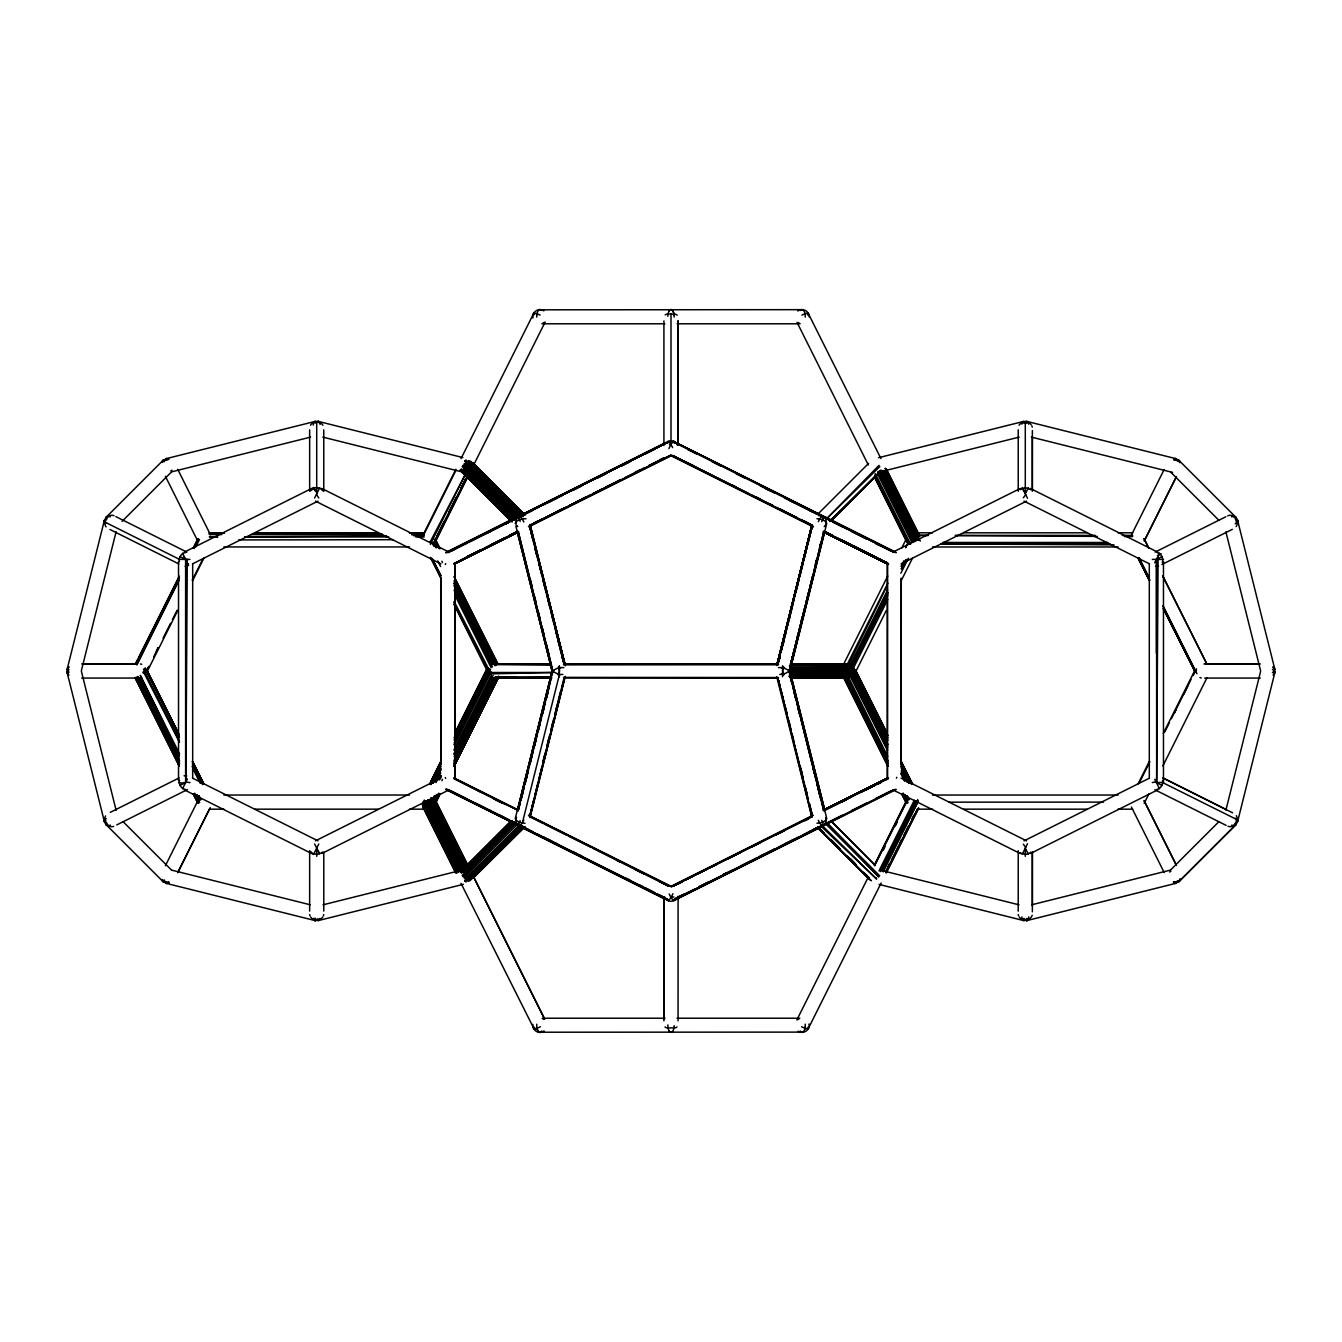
<?xml version="1.0" encoding="UTF-8"?>
<svg xmlns="http://www.w3.org/2000/svg" width="1342" height="1342" viewBox="0 0 1342 1342"><rect width="100%" height="100%" fill="white"/><g stroke="black" fill="none" stroke-linecap="round" stroke-linejoin="round"><path stroke-width="1.5" d="M323.774 911.101L323.791 852.103M663.921 1018.947L663.921 897.983L663.938 1020.859M678.029 444.789L678.062 320.587M678.062 1020.876L678.079 896.255M1032.35 491.256L1032.367 430.564M1032.35 905.917L1032.367 852.103M1158.079 782.587L1156.653 783.091L1158.079 559.396M189.977 782.587L185.867 782.084L187.293 559.396M179.375 561.577A7.079 6.19 -63.5 0 1 179.241 560.134L179.56 557.937A7.079 6.19 -63.5 0 1 181.958 554.196L184.441 552.787A7.079 6.19 -63.1 0 1 185.783 552.501M1236.385 823.854L1236.485 821.807A7.079 4.093 45.1 0 0 1236.15 820.616M1236.838 821.254L1237.123 818.318A7.079 6.19 -63.7 0 0 1236.284 815.668M67.821 669.49L67.821 672.493M1274.179 672.493L1274.33 671L1274.783 671.772M105.062 820.885L104.844 818.687A7.079 6.19 63.6 0 1 105.565 815.936M164.714 460.541L165.401 459.132A7.079 3.087 75.9 0 1 167.918 459.165A7.079 3.087 76 0 1 168.421 459.635M533.898 312.938L461.027 458.612M145.674 672.862L145.188 668.182L179.157 735.483M1196.427 668.769L1196.242 672.493M674.321 443.363L674.456 442.508L828.937 519.991M823.116 517.76L823.25 516.905M1162.625 780.423L1162.44 784.047A7.079 6.173 -63.4 0 1 1160.042 787.788L1158.213 788.962A7.079 6.173 -63.4 0 1 1156.871 789.381M104.357 821.572L67.1 672.459L67.385 670.581L67.956 671.319M536.834 314.833L536.246 313.575A7.079 1.543 26.6 0 0 533.848 313.307M805.166 1027.15L804.915 1028.559L806.022 1028.492M105.833 820.599A7.079 4.093 -45 0 0 105.498 821.79L105.498 823.401A7.079 4.093 -45 0 0 107.125 825.38L108.434 825.649A7.079 6.19 63.2 0 0 113.701 826.404M559.413 669.49L559.413 665.666M791.226 661.74L794.212 649.545M796.695 639.362L798.171 633.273M800.654 623.091L802.147 617.001M517.995 809.041L550.673 677.022M520.981 799.765L522.474 793.726M524.974 783.644L527.96 771.549M528.949 767.523L531.952 755.429M532.942 751.403L535.944 739.308M536.934 735.265L539.937 723.17M540.927 719.144L551.898 674.808M529.553 816.624L534.032 798.54M535.022 794.531L538.008 782.487M538.998 778.461L541.983 766.416M542.973 762.39L545.959 750.346M548.442 740.314L549.935 734.275M552.418 724.244L553.91 718.222M556.393 708.173L557.886 702.151M550.136 734.191L529.755 816.506L564.613 677.66M551.143 730.165L554.129 718.121M555.118 714.112L558.104 702.051M559.094 698.041L562.08 685.997M778.645 661.925L780.138 655.903M784.114 639.832L785.607 633.81M788.09 623.778L789.582 617.739M792.065 607.708L793.558 601.686M796.041 591.637L799.027 579.593M800.017 575.584L803.002 563.523M803.992 559.513L806.978 547.469M807.968 543.443L812.447 525.376M825.733 524.017L826.152 521.099A7.079 6.19 -63.4 0 0 822.596 515.697L673.801 441.468A7.096 1.56 -63.4 0 0 672.04 443.112L670.497 443.85A7.079 1.543 63.5 0 0 667.679 443.38M552.35 672.275L517.861 809.226L552.283 670.799M518.347 809.712L519.84 803.69M520.847 799.681L523.85 787.637M524.856 783.611L527.859 771.583M528.865 767.557L531.868 755.512M532.858 751.503L550.891 679.253M530.056 816.708L564.764 677.576M776.901 664.827L811.927 524.487M778.058 662.21L812.229 525.494L777.337 664.122L811.893 525.108L776.683 665.498M777.387 664.29L811.776 525.93M778.125 663.183L812.279 526.014L777.286 663.955M789.968 666.924L792.971 654.862M793.978 650.836L796.98 638.758M797.97 634.732L800.973 622.671M801.979 618.645L804.982 606.567M805.988 602.541L808.991 590.463M809.998 586.454L813 574.376M815.5 564.311L816.993 558.272L815.349 564.177M821.002 542.185L819.509 548.224L820.935 542.118M67.117 669.356L104.357 520.411M81.426 670.446L116.117 531.717M552.485 669.524L515.294 818.318A7.079 3.087 14 0 0 515.831 819.744L515.848 820.885A7.079 6.19 -63.5 0 0 518.264 825.649L520.679 826.638A7.079 6.19 -63.5 0 0 523.38 826.404M517.995 809.109L551.109 676.251M518.28 810.719L519.79 804.68M522.29 794.632L523.799 788.593M527.825 772.506L526.316 778.545L529.268 766.5M533.361 750.396L530.342 762.457L533.344 750.396M537.37 734.309L534.368 746.37L535.877 740.331M541.396 718.222L538.377 730.283L539.954 724.227M545.422 702.134L542.403 714.196L544.03 708.123M546.429 698.108L549.448 686.047M558.406 675.009L559.413 671L558.406 666.974M516.553 817.278A7.079 6.19 -63.5 0 0 516.066 818.687L515.831 819.744A7.096 3.103 14 0 0 521.468 822.797L522.441 822.596L559.413 674.59L558.675 674.003A7.079 3.087 14 0 1 553.743 671.688L553.541 670.48L552.904 671.218A7.079 3.12 -14.1 0 0 552.518 672.627L515.814 525.846M530.073 817.546L565.301 676.368M777.253 664.005L811.927 525.276M783.594 666.974L782.587 671L783.594 675.009M813.101 574.493L790.975 662.914L824.005 533.11M814.108 570.467L817.11 558.423M818.117 554.397L821.136 542.336M822.143 538.327L823.72 531.281M791.277 661.891L794.279 649.813M795.286 645.804L798.305 633.726M799.312 629.717L802.331 617.655M803.338 613.63L823.938 531.18M789.817 669.574L824.005 532.841M790.002 670.279L824.693 531.549M1225.917 810.098L1260.574 671.554M1237.592 821.74L1274.9 672.459M518.079 810.803L521.132 798.725M522.139 794.699L525.192 782.621M546.563 698.058L548.09 692.019M521.065 799.866L522.592 793.86M525.125 783.829L526.651 777.806M542.956 761.3L544.483 755.278M547.016 745.246L548.543 739.224M551.076 729.209L552.585 723.187M555.135 713.156L556.645 707.133M557.718 702.218L560.704 691.096M561.728 687.087L563.741 679.052M781.178 651.122L784.231 639.077L781.195 651.155M785.255 635.051L788.308 622.99M789.314 618.981L792.367 606.919M782.755 645.804L784.282 639.765M782.587 669.138L782.956 667.762M1173.579 459.635L1174.669 458.779A7.079 3.087 -76 0 1 1176.582 459.132L1177.219 460.289A7.079 3.087 -76 0 1 1177.454 461.363M1180.138 878.96L1179.685 880.57A7.079 4.093 45.2 0 1 1177.857 882.18L1175.709 882.113M186.555 559.396L186.84 561.862M105.162 520.746L104.827 522.944A7.079 6.19 -63.5 0 0 106.085 526.886M1154.707 562.768L1157.307 557.567M105.515 821.807L105.599 823.787A7.079 4.093 -44.9 0 0 107.511 825.498L108.132 825.447M848.748 664.273L887.364 585.246M905.733 547.62L908.5 541.983M179.308 578.486L136.75 664.911L178.922 580.633M194.104 548.442L197.811 540.927M441.3 768.798L434.808 781.933L440.662 770.811M454.301 742.529L490.501 669.306L454.603 740.331M436.066 782.571L440.713 773.177M454.619 745.011L490.769 671.805M883.288 871.864L918.23 801.224L882.399 870.74M886.173 871.042L889.88 863.543M891.742 859.786L899.157 844.772M903.803 835.378L908.433 826.001M1174.418 713.172L1176.28 709.415M1183.694 694.401L1188.324 685.007M135.659 664.357L137.521 660.6M139.367 656.859L179.375 576.188L135.24 664.156M147.05 670.061L148.912 666.303L147.066 670.061M156.36 651.306L158.222 647.549L153.659 656.976M435.731 540.843L467.771 476.259M459.132 726.643L460.977 722.919M468.392 707.972L473.021 698.645M480.436 683.699L486.911 670.631L480.352 683.665M441.115 764.017L430.866 784.651L440.394 765.997M454.133 737.764L488.572 668.35L454.686 735.684M432.745 783.258L441.115 766.366M454.116 740.096L489.427 668.786L454.535 737.966M439.253 779.618L441.115 775.894M454.082 749.775L491.155 675.143M886.139 872.384L917.811 808.589L886.19 871.143M441.065 761.652L430.799 782.269L440.998 762.038M456.012 731.675L486.81 669.809L455.827 731.575M453.864 765.846L498.553 676.133L454.418 763.799M435.58 803.388L440.109 793.961M454.267 765.913L498.184 677.844L454.032 765.796M195.781 546.932L199.522 539.434M146.832 672.292L177.731 610.476M192.711 580.516L203.95 558.037M314.615 498.016L319.664 487.951L322.902 490.786M182.478 788.844L187.427 778.947M165.385 865.724L197.677 801.14M178.1 871.948L209.318 809.444M177.681 872.736L210.241 807.632M423.367 534.317L455.911 469.23M424.173 533.797L455.794 470.556M430.329 544.399L465.674 473.726L429.876 542.47M436.771 536.263L444.219 521.384M448.865 512.074L456.297 497.194M460.96 487.901L465.607 478.608M466.815 476.846L435.194 540.071L466.781 477.987M435.16 541.413L467.704 476.326M435.093 541.983L467.637 476.88L434.187 542.973M473.659 465.02L545.171 321.996M445.259 564.496L445.729 563.573M318.792 843.967L313.542 854.468L184.324 789.851M440.696 761.468L429.557 783.996M455.726 731.524L486.592 669.708L454.787 733.403M455.861 732.346L471.663 700.792M473.525 697.085L483.741 676.67M453.831 753.986L493.151 675.328M434.506 795.84L432.644 799.58L434.573 795.873M454.183 756.502L493.504 677.844M436.636 794.548L433.818 800.168L436.704 794.581M454.418 758.968L495.617 676.569M437.643 795.068L433.902 802.55L438.649 793.223M454.502 761.35L496.641 677.073L453.814 761.015M454.368 763.632L497.446 677.475L453.814 763.346M436.855 799.429L438.7 795.722M454.435 764.269L461.833 749.457M463.678 745.749L473.86 725.401M475.705 721.694L488.656 695.793M490.501 692.086L497.899 677.274M454.166 765.863L498.184 677.844L454.301 765.93M843.682 664.089L887.699 576.053M901.757 547.972L906.437 538.595M846.651 665.565L887.867 583.166M905.649 547.57L908.467 541.967M849.184 666.823L887.565 590.044M887.985 592.594L850.526 667.494L887.817 594.841M901.086 566.374L903.904 560.755M851.851 668.165L887.431 596.989M901.472 568.907L906.169 559.53L901.203 568.756M852.153 670.664L887.733 599.488M900.851 573.269L908.333 558.289M855.424 672.292L886.324 610.493M901.304 580.516L912.543 558.037M1023.342 497.765L1025.707 494.695L1022.118 487.515M1025.875 492.682L1028.458 487.515M896.406 778.175L896.825 777.303M796.829 1020.004L868.425 876.812M874.565 864.852L906.269 801.14L902.478 793.659L906.202 801.174M874.347 865.338L906.907 800.235M874.598 865.791L906.789 801.577M883.221 850.224L885.083 846.5M895.299 826.051L897.161 822.327M879.01 870.841L914.355 800.168M915.663 800.922L880.318 871.595L917.693 800M882.382 870.706L917.727 800.033M887.767 867.284L889.612 863.56M899.845 843.095L901.707 839.371M911.939 818.922L913.801 815.198M886.106 872.115L916.787 810.736M886.072 873.005L918.633 807.901L886.139 872.485M805.737 1028.408A7.079 1.543 26.6 0 0 808.253 1028.643L881.14 883.019M886.71 871.881L918.213 808.907M1131.323 535.223L1164.118 469.599M1175.928 477.635L1144.189 541.128L1176.448 476.561M1158.213 555.756L1157.341 559.396M1158.482 555.219L1159.404 553.39M1159.488 553.206L1158.934 554.313M1157.928 556.326L1158.716 554.749M1022.201 854.334L1027.502 843.715M1138.033 783.946L1149.272 761.468M1163.329 733.369L1195.168 669.692M1139.543 782.352L1149.842 761.753M1164.822 731.793L1169.503 722.415M1171.381 718.675L1191.042 679.354M1144.156 803.388L1148.836 794.028M1162.877 765.93L1206.894 677.911M163.053 638.255L170.585 623.292M172.464 619.551L177.161 610.191M192.208 580.264L202.558 559.681M430.816 782.386L441.099 761.887M456.062 732.095L466.345 711.612M468.207 707.888L475.689 692.975M430.212 784.315L440.562 763.749M432.896 783.325L440.444 768.362M439.32 779.819L441.199 776.129M454.25 750.245L491.558 676.284M453.898 744.659L490.753 671.788M454.603 756.72L495.584 676.553M454.301 754.221L493.453 677.811M68.157 668.148L68.727 667.075M460.994 883.321L533.596 1027.972M68.928 666.773L67.956 668.249A7.079 3.103 14 0 0 69.046 672.208M105.162 819.459L104.978 820.516A7.079 6.19 63.6 0 0 108.434 825.665L109.205 825.498A7.079 4.093 -45 0 0 110.396 825.162M310.505 490.786L315.219 487.649L319.664 487.951M1025.036 493.336L1026.211 492.028M114.02 515.697A7.079 6.19 -63.5 0 0 110.044 515.58L107.561 517.005A7.079 6.19 -63.5 0 0 105.062 521.115L105.162 522.524M514.54 823.166L462.94 876.628L516.754 822.864M512.191 821.27L461.245 873.005L512.141 822.143M523.028 826.991L468.693 880.688L521.887 826.722L466.01 881.744L464.785 881.107L519.438 825.464L465.053 878.825M466.01 881.744L520.662 826.202L464.785 881.107M827.108 518.247L879.06 465.338M472.485 878.339L481.174 869.582M489.88 860.843L497.127 853.546M507.276 843.33L514.523 836.049M465.372 868.123L468.308 865.187M471.663 861.564L479.044 854.166M479.983 853.478L485.838 847.624M486.441 846.768L493.822 839.371M496.054 837.358L508.601 824.558M106.303 517.089L163.07 460.34M122.088 521.35L171.474 471.965M460.088 872.015L511.151 820.868M817.697 514.288L868.576 463.393M462.889 869.448L511.168 821.371M461.229 871.428L512.124 820.532M463.04 872.77L513.936 821.874M462.168 875.454L514.506 823.099M481.845 868.643L486.274 864.214M495.131 855.357L501.036 849.452M509.91 840.595L515.814 834.69M473.39 877.869L524.286 826.974M832.057 519.22L874.212 477.047M525.175 826.689L472.72 878.423M831.486 520.377L875.101 476.762L830.715 520.629M1170.526 870.035L1218.721 821.858M1235.747 824.844L1179.333 881.224L1235.948 824.642M474.38 858.846L483.103 850.157M491.826 841.468L500.532 832.761M461.514 871.679L512.208 821.17M463.929 877.802L517.895 824.022M469.918 880.704L523.716 826.974M831.57 520.31L874.246 477.735M880.637 471.008L829.859 521.484L881.66 470.354M827.142 518.297L879.832 466.53M534.233 1027.167A7.079 1.543 -26.6 0 0 533.529 1028.19L533.747 1028.626A7.079 1.543 -26.6 0 0 535.961 1028.492L537.756 1027.922A7.079 1.543 -26.6 0 0 540.423 1026.747M167.096 881.879A7.096 4.11 -45.2 0 1 165.905 882.214L164.227 882.197A7.079 4.093 -44.9 0 1 162.298 880.486L162.483 879.866A7.079 6.173 26.6 0 0 167.549 882.784A7.079 6.173 26.1 0 0 169.008 882.851M670.497 443.85L671.218 445.007L670.228 445.947A7.096 1.56 -63.4 0 0 668.886 448.631M1155.965 781.749L1152.325 782.587M167.532 459.199A7.079 6.19 -26.6 0 0 162.466 462.118L162.197 461.883A7.096 4.093 45 0 1 164.798 459.719L166.442 458.578L169.008 459.132M808.152 1028.677L808.404 1027.972A7.079 1.543 26.6 0 0 807.918 1027.318M1019.954 489.679L1025.288 487.515L1030.622 489.679M801.912 315.068A7.079 1.543 -26.5 0 1 803.271 314.464L805.754 313.575A7.079 1.543 -26.5 0 1 808.236 313.357L880.973 458.612M320.117 424.491A7.079 3.087 -76 0 0 317.115 421.673L316.376 422.244A7.079 3.087 -76 0 0 315.672 423.082M424.29 800.017L461.094 872.048L462.319 871.193L427.612 800.184M805.267 317.081A7.096 3.17 90 0 0 805.066 314.112L806.022 313.508M536.951 1027.871L535.978 1028.492A7.079 1.543 -26.6 0 1 533.747 1028.643M168.606 882.147L167.146 883.288A7.079 3.087 -76 0 1 164.479 880M664.995 1026.966A7.079 3.17 0 0 0 667.075 1027.922L674.909 1027.922A7.079 3.17 0 0 0 677.005 1026.966M1021.379 423.015L1022.436 422.428M316.746 920.058L315.94 920.495A7.079 3.103 -75.9 0 1 314.078 919.924M518.28 517.458L465.02 463.191L519.421 516.536L464.785 460.876L466.01 460.256L521.853 515.278M505.582 524.017L509.239 522.139M539.149 309.817L802.851 309.666A7.096 7.096 0 0 1 809.192 316.897M451.315 550.908L509.96 520.981M448.312 552.602L455.609 548.878M464.735 544.215L521.35 515.294M683.699 894.376L674.405 899.09L683.699 894.426M510.899 520.059L446.567 552.585L509.843 520.964M486.676 533.512L490.4 531.617M505.347 524.051L514.674 519.32M531.247 524.873L564.697 507.947M583.284 498.553L568.421 506.068L583.3 498.519M616.75 481.627L620.457 479.748L611.18 484.496M635.336 472.216L639.044 470.337M842.407 801.811L846.081 799.933M860.826 792.485L875.571 785.02L866.311 789.75M884.797 780.356L888.471 778.494L824.558 810.082L887.129 778.528M877.332 784.449L881.057 782.554M689.302 891.759L676.284 898.352L694.888 889.058M726.458 872.937L722.734 874.816L732.061 870.253M448.094 552.149L515.412 518.197L447.054 552.132L516.385 517.274M517.207 531.902L454.535 563.506L518.431 531.801M804.932 820.667L808.639 818.788L804.865 820.616M523.9 514.523L664.978 443.615L523.363 514.12M540.524 520.025L531.231 524.705L670.732 455.307L529.352 526.265L670.631 455.81M544.248 518.163L559.128 510.681M635.353 472.334L644.663 467.67M659.526 460.189L663.25 458.31M518.532 531.768L453.982 564.177L518.113 532.153L455.19 563.606M1157.425 555.655L1161.166 553.776M887.699 777.941L823.149 810.3L887.028 778.528M824.693 809.645L888.37 777.672L823.904 809.813M811.776 816.439L672.543 886.374L693.059 876.192M673.147 886.274L682.441 881.593M686.165 879.731L706.613 869.448M710.337 867.586L810.753 817.11M676.888 898.268L751.134 860.927M754.841 859.048L775.257 848.781M778.981 846.919L793.827 839.455M803.103 834.791L817.949 827.326L808.622 831.939M184.324 552.132L313.542 487.515L317.131 493M192.527 563.858L318.004 501.12M518.163 516.418L445.628 552.686L510.262 520.763M520.679 515.227L665.867 442.441M522.508 514.405L665.716 442.81M446.953 552.485L665.682 443.246M522.474 515.043L665.682 443.43M451.449 550.925L466.328 543.493M470.623 541.447L474.347 539.585M475.622 538.847L498.519 527.49M499.811 526.752L509.104 522.105M513.399 520.059L522.709 515.412A7.096 6.19 63.4 0 0 519.975 515.496L518.264 516.335A7.096 6.19 63.4 0 0 515.915 522.575L515.345 523.145A7.096 3.087 -14 0 0 515.311 523.833M524.051 514.674L533.344 510.027M548.224 502.596L557.534 497.932M605.879 473.76L596.586 478.406L605.913 473.793M620.759 466.328L630.069 461.665L620.826 466.379M644.948 454.233L654.242 449.587M533.378 523.212L537.102 521.35M557.567 511.134L561.275 509.272M581.74 499.039L585.464 497.177M605.913 486.945L609.637 485.083M481.208 549.583L466.328 557.014L481.442 549.549M490.501 544.919L505.38 537.488M533.529 523.363L542.839 518.717M552.132 514.07L567.012 506.622M576.305 501.975L591.185 494.527M600.495 489.88L615.374 482.449M624.667 477.802L639.547 470.354M648.857 465.708L663.736 458.259M453.915 563.523L517.156 531.902L485.2 547.687M531.247 524.89L670.732 455.156M454.368 563.674L517.609 532.053M528.496 526.584L669.859 455.894M528.832 526.701L672.074 455.19M110.262 812.346L179.09 777.941M180.029 785.372L185.615 782.587L185.615 559.396L180.029 556.611M116.754 824.911L187.427 789.566M315.42 840.864L440.897 778.125M892.9 552.132L1020.256 488.454M321.745 853.529L449.1 789.851M901.103 563.858L1026.58 501.12M1155.143 552.099L1225.833 516.754M1161.971 556.611L1156.385 559.396L1156.385 653.269M1161.92 564.512L1232.325 529.352M825.833 809.511L887.196 778.83M741.354 865.607L756.234 858.159M765.544 853.512L774.837 848.865M789.717 841.434L799.027 836.771M813.906 829.339L823.2 824.693M827.309 822.68L842.189 815.248M851.499 810.585L866.378 803.153M875.672 798.507L890.551 791.059M698.612 887.196L786.026 843.497M789.75 841.635L810.199 831.403M813.923 829.541L817.647 827.695L869.415 879.094M819.979 826.689L894.376 789.482M677.039 898.385L818.385 827.712M676.301 899.056L821.388 826.37M826.571 823.82L895.382 789.398M674.17 900.516L896.271 789.381M1023.996 840.88L1149.49 778.142M1030.337 853.546L1157.693 789.868M523.9 514.54L538.813 507.125M542.537 505.28L563.053 495.097M811.759 816.422L672.04 886.039L813.168 815.282L671.268 886.659L810.769 817.261M696.783 874.347L717.282 864.147M726.592 859.517L741.505 852.103M750.832 847.473L760.142 842.843M775.055 835.429L784.365 830.799M676.318 898.905L821.287 826.857M659.509 460.105L663.233 458.243M824.575 809.763L887.431 778.561L824.793 810.082L789.817 670.916M671.923 885.988L811.876 816.506M678.767 883.741L682.474 881.895M760.159 855.995L763.883 854.149M784.399 843.967L788.123 842.122M448.043 552.233L485.066 533.931M488.773 532.103L514.691 519.287M648.74 465.59L658.083 460.994M825.582 809.88L851.499 797.064M509.239 535.307L516.636 531.717M1028.24 919.354L1029.515 918.784M672.074 1031.948L670.413 1032.25A7.096 3.17 89.9 0 1 669.188 1031.075M559.413 668.417L560.503 668.081M1026.244 421.438L1025.07 421.791A7.079 3.087 76 0 0 1021.933 424.173M319.748 919.136L320.939 918.784M165.972 458.696L315.236 421.388M171.877 471.797L310.606 437.106M878.574 457.689L1023.661 421.405M877.97 472.418L1019.199 437.106M322.986 904.827L464.03 869.582M318.171 920.612L463.426 884.294M1031.696 904.793L1170.442 870.102M1026.764 920.612L1176.028 883.288M674.103 315.202A7.096 3.17 90 0 0 671.252 309.633L670.077 309.918L671.419 309.683A7.096 3.17 -90 0 1 674.17 317.081M671.587 1032.25L669.926 1031.948M673.852 896.959L670.631 897.345M818.62 515.58L822.797 515.831A7.079 1.543 -63.5 0 0 819.794 519.035A7.079 1.543 -63.4 0 0 818.318 521.686M805.754 1028.408L804.244 1027.922A7.079 1.543 26.6 0 1 801.577 1026.747M322.919 425.263A7.079 6.341 0.2 0 0 320.956 423.233L316.712 421.958L312.485 423.216A7.079 6.341 0.2 0 0 310.505 425.229M538.394 1032.216L803.959 1032.115A7.079 7.079 0 0 0 809.058 1023.98M541.396 1032.216L539.82 1032.367A7.079 3.154 89.9 0 1 537.085 1028.542M1031.075 424.659A7.079 6.341 0.2 0 0 1028.878 422.847L1025.288 421.958L1021.061 423.216A7.079 6.341 0.2 0 0 1019.098 425.229M316.712 920.025L318.205 919.891M1026.781 919.891L1023.795 919.891M1179.048 880.419A7.079 6.19 -26.4 0 0 1179.953 879.278L1179.735 880.419A7.079 4.093 44.9 0 1 1177.689 882.214L1175.508 882.063A7.079 4.093 44.9 0 1 1174.3 881.61M559.413 674.59L562.919 674.422M669.322 310.69A7.096 3.17 90 0 1 670.581 309.683L671.252 309.633M538.779 309.7L541.027 309.7M315.588 422.042L317.081 421.975M1024.164 422.042L1025.674 421.975M677.207 315.169A7.096 3.187 0.1 0 0 675.227 314.162L667.41 313.978A7.096 3.187 0.1 0 0 665.179 314.884M669.507 444.705L671 444.638L671 313.542M184.089 775.743L186.773 775.961M490.115 673.885L553.206 672.493L487.666 672.493L487.515 671M788.844 669.876L852.12 668.802M791.914 677.106L798.154 677.039M849.318 664.038L850.61 664.475L790.388 665.146L849.738 665.196M790.086 667.93L853.613 667.393M497.077 677.156L515.932 677.039M217.622 536.901L209.285 536.934L217.622 536.968M244.747 536.733L386.58 535.911M413.705 535.76L424.139 535.693M791.629 664.927L845.376 664.625L790.924 664.374M550.371 677.073L496.624 677.375L551.076 677.609M790.304 677.307L838.498 677.039M790.79 664.29L844.571 664.122L790.119 663.988M496.221 677.76L550.656 677.542M551.21 677.693L497.429 677.878L551.881 677.995M791.562 677.844L843.9 677.66L887.716 765.913M378.243 532.959L255.181 533.143L353.214 533.445M238.708 539.92L393.29 539.702M541.9 323.791L664.827 323.791M677.173 323.791L800.1 323.791M209.285 532.875L223.879 532.875M255.181 532.875L378.243 532.875M917.861 532.824L932.472 532.824M963.757 532.824L1086.819 532.808M1118.121 532.808L1132.715 532.808M209.285 534.569L221.799 534.569M251.004 534.569L382.42 534.569M928.295 535.374L917.861 535.374L928.295 535.458M955.42 535.374L1095.173 535.374M1122.281 535.374L1132.715 535.374M244.747 536.968L388.677 536.968M415.785 536.968L424.139 536.968M942.906 542.47L1107.687 542.47M940.809 543.812L1109.767 543.812L942.906 542.654M223.879 546.949L409.528 546.949M932.472 546.982L1118.121 546.966M178.889 559.396L189.977 559.396M1152.325 559.396L1163.464 559.396M83.472 663.971L137.001 663.938L81.694 663.938M496.775 664.038L551.226 663.921M563.573 663.938L778.427 663.971M790.774 663.921L847.272 664.038M1203.975 663.938L1259.282 663.938M551.31 664.324L498.05 664.324L550.254 664.86M563.573 664.324L778.427 664.206M1205.317 663.971L1260.339 663.938M497.53 664.475L550.79 664.475M791.21 664.475L850.61 664.475M563.573 664.793L778.427 664.793M789.297 666.186L850.761 666.186M790.656 668.769L852.12 668.769L790.102 667.981M790.304 673.952L851.868 673.919M789.733 675.227L853.227 675.227M788.811 676.334L852.321 676.334M791.814 677.19L849.167 677.19M563.573 677.375L778.427 677.525M790.572 677.777L847.926 677.777M81.694 678.062L137.001 678.062M563.573 677.962L778.427 678.079M497.479 678.062L551.143 678.079M790.941 678.062L846.584 678.062M1204.697 678.079L1260.255 678.062M178.52 782.587L185.179 783.426M223.879 795.034L409.528 795.018M932.472 795.034L1118.121 795.034M949.012 802.164L1103.493 802.113M209.285 809.176L223.879 809.176M255.181 809.176L378.243 809.159M409.528 809.159L424.139 809.159M917.861 809.159L932.472 809.159M963.757 809.159L1086.819 809.176M1118.121 809.176L1132.715 809.176M542.218 1018.226L664.978 1018.226M676.989 1018.226L799.782 1018.226M1206.005 663.938L1258.997 663.971M82.751 663.938L136.28 663.971M791.445 677.895L845.242 678.012M209.285 533.713L221.799 533.764M253.084 533.881L382.42 534.384M498.234 677.794L549.952 677.928M940.809 543.946L1113.944 544.852M497.11 664.038L551.159 664.29M790.17 677.408L843.933 677.643M955.42 535.609L1097.253 536.397M1124.378 536.548L1132.715 536.599M539.903 1032.367L539.82 1032.367A7.079 3.187 -90 0 0 541.715 1031.092A7.079 3.17 -90 0 1 538.226 1031.293A7.079 3.17 -90 0 1 536.766 1024.164M168.79 881.929A7.079 3.087 -76 0 1 167.918 882.835A7.079 6.173 26.7 0 1 162.265 879.564L162.197 880.1A7.096 4.11 -45.2 0 0 163.858 882.097L165.905 882.197M667.83 316.326A7.096 3.17 -90 0 1 670.748 309.633L671.419 309.683M802.18 1032.367L800.973 1032.283A7.079 7.079 0 0 1 798.188 1031.193M521.115 519.287L523.313 518.851A7.096 3.087 -14 0 1 526.03 518.8M183.569 782.587L185.515 782.755M670.581 309.683L671.755 309.817L670.748 309.633M1235.009 825.33L1234.154 825.229A7.096 6.207 -63.5 0 0 1236.72 821.606L1237.156 819.828A7.079 3.103 14 0 0 1236.452 819.09M317.115 421.673L315.94 421.505A7.079 3.087 76 0 0 313.256 425.112M1156.301 782.42L1163.464 782.587L1163.464 561.493M1028.341 422.864L1029.213 423.015M539.518 309.633L540.809 309.918A7.079 3.17 -90 0 1 541.43 310.505A7.079 3.187 -90 0 0 540.155 309.633A7.079 3.17 -90 0 0 536.733 317.081M1026.764 421.388L1176.028 458.696M1031.394 437.106L1172.623 472.418M318.339 421.405L462.906 457.572M322.801 437.106L461.547 471.797M880.134 870.102L1019.014 904.827M879.06 884.412L1023.829 920.612M171.742 870.153L310.304 904.793M165.972 883.288L315.236 920.612M315.756 421.438L316.93 421.791A7.079 3.087 -75.9 0 1 319.463 422.244M312.485 918.784L313.659 919.136M664.407 896.758A7.079 7.079 0 0 0 667.242 900.197L667.645 900.331A7.096 1.56 -63.4 0 1 667.578 899.09M1173.579 882.348L1174.669 883.204M1021.061 918.784L1022.336 919.354M522.441 822.596L523.665 823.183A7.096 3.103 13.9 0 0 525.058 823.25M667.242 900.197L668.601 900.851A7.079 7.079 0 0 0 677.458 897.11M446.584 789.348L514.707 822.713M765.51 488.622L774.82 493.219M789.717 500.566L812.329 511.939M813.923 512.493L817.647 514.338M683.917 460.994L693.26 465.59M875.303 877.618L876.662 878.289M495.768 799.966L499.526 801.811M827.142 519.002L893.772 551.965L826.353 517.945L894.695 551.898L825.347 517.089M824.894 531.902L875.739 557.115M879.429 558.943L886.844 562.6M824.122 531.734L887.012 562.902L853.21 545.557M453.965 778.461L517.777 810.098M521.35 826.706L447.624 789.482L485.167 808.035M488.924 809.88L503.938 817.312M513.315 821.941L522.709 826.588L519.018 824.709M445.695 789.364L515.462 823.837L446.618 789.398M823.569 531.801L887.649 563.69L887.599 778.41M531.247 817.077L670.732 886.525L528.496 815.416M616.75 860.423L620.474 862.269M635.353 869.666L644.663 874.279M659.543 881.677L668.853 886.307L592.594 848.161M533.378 831.939L518.8 824.693L528.094 829.356M542.99 836.703L552.3 841.317M553.877 842.122L557.601 843.967M572.766 851.482L576.49 853.344M578.117 854.149L581.841 855.995M658.285 894.46L665.733 898.167L658.301 894.409M446.282 789.448L667.544 899.492L580.163 855.542M522.508 827.578L665.682 898.905L522.474 826.957L654.208 892.43L644.999 887.699M1030.337 488.454L1157.693 552.132M1023.996 501.12L1149.49 563.858M824.156 516.519L896.271 552.602M676.284 442.81L895.718 552.552M677.173 443.514L818.519 514.187M831.134 520.881L894.376 552.501M687.758 449.587L697.052 454.233M711.931 461.665L721.241 466.328M736.121 473.76L745.414 478.406M760.293 485.854L769.587 490.501M784.466 497.932L793.776 502.596M808.656 510.027L817.949 514.674M832.896 522.105L842.189 526.752M890.551 550.925L875.672 543.493L879.463 545.489M732.363 485.083L736.087 486.945M756.536 497.177L760.26 499.039M780.725 509.272L784.433 511.134M804.898 521.35L808.622 523.212M673.147 455.71L749.406 493.839M750.815 494.527L773.579 505.917M774.988 506.622L797.769 518.012M799.161 518.717L810.786 524.521M825.196 531.885L832.627 535.609M836.351 537.471L856.8 547.687M860.524 549.549L880.989 559.782M884.713 561.644L888.421 563.506M773.562 506.119L673.13 455.894L812.648 526.265M777.286 507.981L797.752 518.213M671.268 455.458L813.504 526.584M823.854 531.851L887.079 563.472M671.134 455.777L813.252 526.836M824.458 532.438L887.968 564.16L824.072 532.254M1162.91 777.941L1226.152 809.562M1162.675 782.587L1237.005 819.643M1156.385 782.587L1161.971 785.372M1154.875 789.75L1226.118 825.364M851.214 672.527L852.321 673.08M321.745 488.454L449.1 552.132M901.103 778.142L1026.58 840.88M315.42 501.12L440.897 563.858M892.9 789.868L1020.256 853.546M115.865 516.62L186.857 552.099M179.509 559.396L104.71 521.971A7.079 3.087 14 0 1 106.27 519.002M109.977 529.503L178.788 563.908M453.881 777.857L517.928 809.729M528.731 815.315L671.906 886.726M516.167 809.511L454.804 778.83L484.076 793.81M530.107 816.523L669.591 886.274M531.214 817.463L542.839 823.283M544.231 823.971L567.012 835.361M568.421 836.066L591.185 847.456M451.449 791.059L466.328 798.507M475.622 803.153L490.501 810.585M499.811 815.248L509.104 819.895M447.624 789.482L510.866 821.103M445.729 789.381L518.163 825.565M665.364 899.257L520.713 826.857L665.783 899.392M142.923 672.678L143.98 673.198M192.527 778.125L318.004 840.864M823.468 531.768L888.001 564.177M888.639 564.512L823.317 531.801L887.884 563.925L824.24 531.868M1163.246 778.092L1232.593 812.799M520.612 826.37L665.716 899.19M824.793 531.902L887.465 563.506M626.446 878.356L630.153 880.235M639.715 885.049L643.422 886.911M537.387 834.036L552.267 841.518M555.991 843.38L576.439 853.68M832.761 521.853L847.708 529.419M825.347 531.7L832.812 535.475M842.155 540.189L851.499 544.919M769.889 503.988L773.596 505.867M782.889 510.581L797.752 518.096M453.864 778.477L481.51 792.451M485.2 794.313L505.464 804.546M493.219 798.49L502.378 803.17M673.583 441.199L674.305 441.585A7.096 1.56 -63.4 0 1 674.439 442.692M1025.254 920.058L1026.06 920.495A7.096 3.103 75.9 0 0 1028.744 916.871M1025.707 847.305L1023.342 844.219M68.106 673.583L67.1 672.459M1025.623 422.244L1024.885 421.673L1026.06 421.505A7.079 3.087 -76 0 1 1028.66 424.173M536.246 313.575L538.729 314.464A7.079 1.543 26.6 0 1 540.088 315.068M1179.819 461.967A7.079 4.093 -45 0 0 1177.286 459.719L1176.179 458.779A7.079 3.087 -75.9 0 0 1174.082 459.149M808.622 313.944L808.471 313.793A7.079 1.543 -26.5 0 1 807.616 314.984M821.086 826.32L876.611 879.06L822.277 825.649M519.27 510.748L523.783 515.093L518.062 509.255M464.785 460.876L520.629 515.798L466.01 460.256M488.488 480.134L492.917 484.496M503.216 494.695L509.104 500.516M519.404 510.715L523.816 515.093L519.337 510.564M523.028 515.009L468.693 461.312L523.33 516.72M470.455 479.144L476.376 485.032M485.284 493.839L491.222 499.71M501.606 509.994L504.575 512.929M524.638 514.707L472.485 462.722L524.688 515.11M462.889 472.552L511.268 520.629L462.118 472.116M1178.981 460.39L1235.697 517.089M1170.526 471.965L1218.788 520.176M472.468 462.671L524.806 515.009M831.855 821.858L875.47 865.473M470.807 461.279L524.605 515.076M469.817 461.162L523.816 515.093M480.436 471.914L484.881 476.343M495.265 486.71L499.71 491.138M508.601 500.012L514.523 505.934M879.664 875.756L827.309 823.418L878.842 876.93L825.011 823.149M516.754 519.119L462.956 465.322L517.978 518.297L463.896 464.013M462.168 466.546L514.506 518.884M463.04 469.23L513.936 520.109M461.245 468.962L512.141 519.857M476.041 484.462L480.436 488.857M492.178 500.583L496.574 504.978M508.316 516.704L511.252 519.622M463.846 472.72L471.076 479.95M478.306 487.18L488.438 497.295M497.127 505.968L507.259 516.083M831.52 840.142L838.767 847.389M848.899 857.521L856.146 864.768M818.134 826.924L823.988 832.778M831.319 840.075L840.092 848.865M847.423 856.162L856.196 864.953M863.527 872.25L869.381 878.104L865.02 873.642M871.428 880.755L817.63 826.957L870.539 880.419M462.101 472.099L511.268 521.266L460.088 469.985L512.258 521.937L461.245 470.572M817.446 827.427L868.979 878.909M123.212 821.807L171.474 870.035M106.001 824.575L163.07 881.644M473.458 463.426L524.621 514.657M831.939 821.992L874.615 864.953M480 471.008L472.72 463.678L481.426 472.384M496.02 487.112L485.838 476.863L497.379 488.488M501.858 492.984L512.057 503.233M474.632 483.137L479.044 487.599M487.884 496.49L495.265 503.904M502.629 511.319L509.994 518.733M473.29 464.114L476.175 467.033M479.06 469.952L493.504 484.512M497.848 488.874L509.39 500.532M504.642 495.819L513.349 504.609M850.476 858.83L854.837 863.275M822.596 515.697L823.233 516.402A7.079 1.543 -63.4 0 1 821.74 521.702M1025.036 848.647L1026.211 849.972M316.46 494.359L318.792 498.016M1234.439 517.005L1233.986 516.435A7.079 4.093 -44.9 0 1 1236.536 518.666L1236.334 520.881M668.601 900.851L668.299 900.482A7.096 1.56 -63.4 0 0 670.128 898.654L671.587 896.355A7.096 1.56 -63.4 0 0 672.946 893.688M1236.234 822.831L1236.536 823.233A7.079 4.093 45.1 0 1 1234.405 825.515L1232.795 825.498A7.079 4.093 45.1 0 1 1231.604 825.162M187.93 564.059L182.478 553.139M911.889 523.011L913.818 526.718L911.939 523.078M430.212 799.446L465.64 868.274L431.034 797.651L466.127 866.613L432.409 798.004L467.435 867.1L433.634 798.624L467.62 865.959L434.657 799.48L467.603 865.053M455.559 843.564L463.057 858.192M454.233 583.116L496.121 665.179L454.636 580.583M432.04 542.705L433.952 546.429M453.982 585.582L495.013 665.733L453.848 583.3M427.679 800.151L463.678 870.555L429.021 799.681M426.37 800.889L462.319 871.193M143.292 671.47L179.493 742.327M192.829 768.446L200.461 783.359M137.823 676.553L178.821 756.72M198.834 795.873L200.746 799.597M432.443 558.893L441.015 575.684M454.334 601.786L490.501 672.678M430.614 557.467L441.048 577.999M454.334 604.135L489.427 673.198L453.848 602.038M179.593 761.015L136.8 677.056L178.922 761.35M1143.418 567.062L1148.148 576.406M884.747 471.008L920.31 541.061L885.267 468.392M878.976 483.774L886.441 498.519M893.906 513.265L895.785 516.938M423.619 801.124L459.132 871.277M135.995 677.458L179.61 763.346M194.775 793.223L199.505 802.55M144.198 694.435L139.467 685.091L146.899 700.105M148.928 703.762L153.659 713.105M161.225 728.052L163.12 731.793M1139.173 559.815L1149.54 580.381L1138.033 558.037L1149.322 580.499M1164.621 610.308L1191.008 662.663L1171.381 623.309M875.185 477.752L906.789 540.423L876.141 478.473M887.297 756.771L846.668 676.418L887.498 759.002M907.142 796.007L909.037 799.748L907.209 795.974M888.085 761.065L845.611 676.938L887.431 761.384M905.062 794.699L907.897 800.318L905.145 794.665M844.101 677.274L848.765 686.5M853.428 695.743L860.876 710.522M868.341 725.301L873.005 734.544M435.093 802.583L438.834 809.964M443.497 819.174L453.747 839.455L443.531 818.989M465.875 863.409L455.609 843.128L465.842 863.627M203.682 784.08L192.359 761.652L202.592 782.285M135.441 677.744L178.872 763.715M1143.938 538.712L1148.635 548.073M1162.726 576.137L1206.894 664.089L1162.877 576.053M885.267 468.324L919.622 536.532L886.022 468.945L917.743 533.143M850.107 676.133L887.414 750.279M888.085 763.397L844.755 677.375L887.582 763.648M903.166 793.323L907.88 802.667L903.233 793.273M439.991 548.61L435.294 539.299L439.958 548.66M498.167 664.173L454.066 576.574L497.882 664.676M467.721 865.758L435.211 801.241L466.815 865.053M1144.156 538.595L1148.836 547.972M1149.222 578.201L1138.922 557.601L1148.97 577.932M1163.262 606.299L1196.98 673.718M1139.543 559.631L1149.842 580.23M1164.822 610.207L1169.503 619.568M1027.502 498.268L1025.707 494.695M1154.707 779.232L1159.488 788.777M1175.911 864.315L1144.038 800.57L1176.431 865.405M1131.44 807.062L1164.135 872.417M886.072 468.995L918.633 534.082M886.106 469.885L916.787 531.264M887.767 474.716L889.612 478.44M899.845 498.888L901.707 502.613M882.633 471.008L917.039 539.82M915.965 540.843L880.62 470.17L879.362 470.975L914.69 541.665M877.953 471.545L913.298 542.218M877.433 473.692L911.839 542.503M875.252 473.592L910.597 544.265M874.85 475.034L909.255 543.846M874.598 476.209L908.081 543.158M907.108 542.235L874.565 477.148L906.907 541.749L875.202 477.953M1025.875 849.318L1028.307 854.149M855.424 669.692L886.324 731.507M901.304 761.468L912.543 783.946M855.106 669.859L887.867 735.416M900.985 761.635L912.392 784.013M861.631 683.682L855.089 670.631L887.582 735.936M866.295 692.992L873.759 707.905M875.621 711.629L885.888 732.128M900.817 761.937L907.343 774.988M909.205 778.712L911.067 782.436M887.314 735.684L853.613 668.266L887.834 737.781M901.371 763.783L911.671 784.382L901.522 763.917M887.448 737.966L852.807 668.668L887.834 740.113M901.505 766.064L909.926 782.906M851.784 669.172L887.381 740.348M901.421 768.429L908.903 783.426L900.75 766.433M888.068 744.676L851.549 671.637L887.33 745.045M901.17 770.895L906.789 782.134M851.197 674.154L887.716 747.192M900.817 773.411L904.575 780.91M887.465 763.85L843.464 676.133L888.068 765.879M843.682 677.911L887.867 765.846M901.757 794.028L906.638 803.288L902.009 793.927M434.355 541.547L437.157 547.167M454.015 580.885L496.154 665.162M454.485 587.679L492.883 664.458M454.099 590.212L492.48 666.991M437.76 560.922L440.579 566.542M454.619 594.623L491.138 667.662M432.309 558.96L440.746 575.819M430.514 557.517L440.813 578.117L440.847 763.816L440.73 578.167M453.932 604.336L488.572 673.634M473.407 876.527L544.718 1019.182L473.877 877.416M435.16 802.248L441.669 815.265M423.015 801.811L458.36 872.485M422.512 803.12L456.917 871.948M422.327 804.479L456.733 873.29M422.445 805.804L455.995 873.088L424.122 808.505M422.864 807.062L455.408 872.149M177.698 469.281L210.409 534.653M165.401 476.309L197.811 541.145M188.618 565.418L187.763 565.619A7.079 6.19 -63.5 0 1 185.079 566.307M314.615 843.967L316.46 847.641M316.796 848.312L318.088 850.912M318.389 851.499L319.513 853.764M146.764 669.742L178.671 733.386M192.644 761.518L203.95 783.946M146.614 669.809L179.392 735.366M192.493 761.585L203.732 784.063M147.335 671.788L177.312 731.726M178.905 735.601L145.188 668.182L179.442 737.681M192.946 763.699L203.246 784.298M143.477 669.037L179.056 740.214M192.174 766.433L200.595 783.292M179.593 753.986L140.256 675.328L178.788 754.389M139.904 677.844L179.241 756.502M137.79 676.569L178.989 758.968M195.781 795.068L199.522 802.55M135.978 677.475L179.056 763.632M148.777 703.845L168.438 743.183M170.317 746.924L177.798 761.904M194.657 795.621L198.415 803.103M135.24 677.844L179.258 765.863M193.298 793.961L197.979 803.321L193.164 794.028M135.106 677.911L179.107 765.93M1023.208 489.679L1023.761 490.786M886.525 469.767L919.27 535.223M797.014 322.315L868.308 464.953M844.084 677.274L851.482 692.086M853.327 695.793L866.244 721.728M868.089 725.418L887.481 764.303M903.183 795.789L906.873 803.204M901.841 793.978L906.437 803.388M314.062 488.572L314.498 489.427M314.749 489.931L315.32 491.071M445.259 777.504L445.729 778.41M435.445 800.553L467.687 865.154M182.965 554.112L183.401 554.984M184.223 556.628L185.045 559.396M187.695 563.573L188.501 565.167M317.786 850.291L318.658 852.053M318.926 852.556L319.346 853.428M1162.809 605.812L1195.135 670.883M435.026 799.916L467.687 865.59M850.509 674.992L887.582 749.809M848.781 677.71L887.733 756.553M430.145 799.446L464.215 868.341M875.437 477.97L906.219 540.423M900.784 764.068L910.027 782.856M192.409 763.967L202.592 784.634M884.713 471.076L918.817 540.49L883.221 470.455L917.072 539.803M434.322 539.232L438.935 548.626M901.103 773.277L904.776 780.809M426.303 800.939L461.094 872.048M1273.273 667.075L1273.642 668.048M105.649 520.78L105.766 517.777A7.079 4.093 44.8 0 1 110.379 516.838M1273.072 666.773L1273.424 667.947M552.602 670.228L552.904 671.218M533.663 314.129L533.529 313.609A7.079 1.543 26.6 0 0 534.099 314.682M812.648 767.037L814.191 773.126M816.792 783.275L818.352 789.348M819.392 793.407L820.935 799.497M817.999 788.542L819.543 794.581M823.686 810.702L789.985 675.026M782.822 697.588L778.159 679.337L811.944 816.691M783.862 701.648L786.982 713.81M788.006 717.869L789.566 723.959M792.166 734.091L793.709 740.18M560.419 649.914L563.355 661.925M823.954 809.025L791.176 678.935L811.692 762.021M792.602 686.064L795.655 698.142M796.678 702.185L799.731 714.263M800.738 718.289L824.122 810.887L789.817 672.443M778.679 680.696L780.205 686.785M781.245 690.845L784.315 703.04M785.338 707.1L786.882 713.189M789.448 723.355L790.992 729.444M800.218 766.03L801.761 772.12M557.718 639.765L559.245 645.804M561.795 655.869L563.321 661.908M517.408 531.264L550.841 663.116M789.901 672.258L824.642 810.534M778.108 679.253L808.404 799.715M532.573 538.276L529.553 526.215L532.489 538.36M533.579 542.302L536.599 554.363M537.605 558.389L540.625 570.451M541.631 574.46L544.651 586.521M545.657 590.547L548.677 602.608M549.683 606.634L552.703 618.696M553.709 622.705L556.712 634.766M557.718 638.792L560.738 650.853M561.744 654.879L563.757 662.914M517.307 531.751L552.183 671.067M1237.592 520.26L1274.9 669.524M1225.9 531.868L1260.624 670.782M824.005 809.109L790.891 676.251L817.194 783.409M778.058 679.773L812.229 816.506M776.699 676.653L811.893 817.395M530.073 524.437L565.317 665.682M564.764 664.475L530.107 525.108L565.301 665.464L529.956 525.661L564.613 664.374M530.878 531.315L533.898 543.376M534.904 547.402L537.924 559.463M538.93 563.489L541.933 575.55L538.998 563.523M546.966 595.663L549.985 607.725L548.442 601.686M550.992 611.734L554.011 623.812L552.418 617.739M555.018 627.821L558.02 639.899M559.027 643.908L562.046 655.97M518.415 532.606L552.401 668.735M517.995 532.875L552.183 669.608M517.358 531.197L552.116 669.759L518.264 531.348M81.376 671.218L116.117 810.266M812.698 766.064L815.701 778.226M816.708 782.285L819.71 794.447M793.994 692.053L795.471 698.075M797.953 708.123L799.446 714.145M529.553 525.376L534.032 543.443M535.022 547.469L538.008 559.513M556.393 633.81L557.886 639.832M530.476 579.794L531.986 585.833M534.468 595.932L535.978 601.971M538.477 612.069L539.97 618.108M542.47 628.207L543.963 634.246M546.462 644.345L549.448 656.439M517.911 533.076L551.998 670.446M818.184 787.452L821.17 799.58M822.16 803.623L823.653 809.679M801.543 771.365L803.036 777.421M805.519 787.502L807.012 793.558M534.955 548.459L536.448 554.514M1236.838 520.746L1237.156 522.155M105.532 520.293L105.498 518.582A7.079 4.093 45.1 0 1 108.098 516.418M782.587 672.124L782.956 674.238M164.714 459.719L164.781 460.289A7.079 3.087 76 0 0 164.512 461.665M1156.586 559.396L1156.653 783.091M678.029 321.292L678.062 444.202L678.062 323.221M185.8 559.396L185.867 782.084M1149.306 563.573L1149.306 778.41M1032.35 437.006L1032.35 490.266M1032.367 852.405L1032.367 911.805M1025.288 421.958L1025.288 493.856M1025.288 847.943L1025.288 856.33M1018.226 429.843L1018.226 491.289M1018.226 850.694L1018.226 911.134M887.196 563.573L887.23 778.41M782.587 665.666L782.587 676.787M663.921 320.939L663.921 445.544M559.413 667.075L559.413 676.787M323.774 429.843L323.774 491.289M316.712 421.958L316.712 493.856M316.712 848.144L316.712 856.33M309.65 429.843L309.65 491.289M309.65 850.694L309.65 911.134M192.678 563.573L192.678 778.41M178.52 561.493L178.52 780.507M779.719 674.472A7.079 3.103 -14.1 0 0 789.499 669.524L826.706 818.318A7.079 3.087 -14 0 1 826.135 819.794A7.079 6.173 63.6 0 1 823.468 825.833L823.099 826.018A7.079 1.543 63.5 0 0 821.74 820.281M819.643 826.638A7.079 6.19 63.5 0 0 823.468 825.833L822.596 826.135A7.079 1.543 63.5 0 1 818.318 820.314M825.582 817.597A7.079 6.19 63.5 0 1 826.118 819.777M826.118 819.794A7.079 3.087 -14.1 0 1 816.926 823.25M781.497 668.081A7.079 3.103 -14.1 0 1 784.416 667.561M816.926 518.733A7.079 3.103 14.1 0 1 826.152 522.239A7.079 3.087 14 0 1 826.706 523.665L789.515 672.459A7.079 3.103 14.1 0 0 789.381 671.755L788.257 670.312A7.079 3.103 14.1 0 0 778.461 667.645M784.416 674.439A7.079 3.103 14.1 0 1 781.497 673.919M825.095 525.393A7.079 6.19 -63.5 0 1 824.223 526.618M674.439 899.274A7.096 1.543 63.4 0 1 672.879 899.845A7.096 1.543 63.4 0 1 669.205 894.024M671.218 445.007A7.079 1.543 63.5 0 1 672.627 447.624M520.126 521.367A7.079 1.543 63.5 0 1 518.968 515.915A7.079 1.543 63.5 0 1 522.424 519.388L523.162 520.679A7.079 1.543 63.5 0 1 523.833 522.021M665.431 443.43A7.079 7.079 0 0 1 666.471 442.357L669.138 440.964A7.079 7.079 0 0 1 677.66 445.41M517.76 526.618A7.079 6.19 63.6 0 1 516.905 525.393M516.267 524.017A7.079 6.19 63.6 0 1 515.915 522.575L516.351 521.686A7.079 3.087 -14 0 1 521.099 519.287M442.508 562.583A7.079 6.19 63.5 0 1 441.87 561.224M559.413 674.187A7.079 3.12 -14.1 0 1 557.937 674.405M553.541 670.463A7.079 3.12 -14.1 0 1 563.841 667.662M523.833 819.979A7.079 1.543 -63.5 0 1 519.304 826.152A7.079 1.543 -63.5 0 1 520.109 820.633M441.887 780.776A7.079 6.173 -63.5 0 1 442.508 779.4M805.049 314.129A7.096 3.17 -89.9 0 0 800.57 310.505A7.096 3.17 90 0 1 801.845 309.633L800.604 309.784A7.096 7.096 0 0 0 797.869 311.009M544.131 322.399A7.079 7.079 0 0 1 542.822 323.154M532.942 318.02A7.079 7.079 0 0 1 543.812 310.807M799.513 323.305A7.096 7.096 0 0 1 798.188 322.617M491.39 664.458A7.079 6.341 89.8 0 1 492.682 664.038M172.044 470.17A7.079 6.19 -26.6 0 1 170.769 470.992M106.27 523.414A7.079 3.087 14.1 0 1 107.092 518.834M167.918 882.818A7.079 3.087 -75.9 0 1 164.965 882.164M68.928 675.227A7.079 6.341 89.9 0 1 68.241 673.919M141.715 677.66A7.096 6.341 -89.5 0 1 140.407 678.012M140.407 663.971A7.096 6.341 -89.9 0 1 141.715 664.324M319.966 918.381A7.079 3.087 76 0 1 316.595 919.924L316.125 920.411A7.079 3.103 -75.9 0 1 313.441 918.381M315.84 919.136A7.079 3.087 76 0 1 315.152 918.113M468.928 880A7.079 3.087 76 0 1 468.761 881.191M468.693 460.541A7.096 3.087 -76 0 1 468.895 461.682M167.113 460.138A7.079 4.093 44.9 0 0 162.466 461.078L162.265 462.42A7.096 6.173 -26.6 0 1 167.918 459.165M107.075 823.166A7.079 3.103 -14 0 1 106.27 818.553M106.253 822.981A7.079 3.087 -14 0 1 104.693 820.029M67.637 673.499A7.079 3.087 -14 0 1 67.301 671.587L68.157 670.48A7.079 3.087 -14 0 1 69.046 669.775M185.448 789.448A7.079 6.19 63.5 0 1 184.106 789.096L181.673 787.536A7.079 6.19 63.5 0 1 179.459 783.678L179.241 781.497A7.079 6.19 63.5 0 1 179.459 780.054M317.937 918.649A7.079 3.103 -75.9 0 1 317.215 919.555M323.724 914.539A7.079 6.341 -0.1 0 1 323.372 915.848M322.717 917.056A7.079 6.341 -0.1 0 1 320.621 918.968L317.081 920.025L312.787 918.968A7.079 6.341 -0.1 0 1 310.723 917.089M310.052 915.865A7.079 6.341 -0.1 0 1 309.683 914.556M322.281 852.053A7.079 6.341 -0.1 0 1 321.224 853.026L317.081 854.468L312.787 853.428A7.079 6.341 -0.1 0 1 310.707 851.499M1173.713 459.132A7.079 6.19 26.6 0 1 1178.209 460.826M1179.031 461.564A7.079 6.19 26.6 0 1 1179.953 462.722L1179.685 461.43A7.079 4.093 -45 0 0 1176.196 459.769M1274.212 668.366A7.079 3.103 -14.2 0 1 1272.417 672.543M1235.21 518.884A7.079 3.087 -13.9 0 1 1235.194 523.766M1235.479 518.935A7.079 3.087 -14.1 0 1 1236.452 522.877M1178.192 881.157A7.079 6.173 -26.5 0 1 1176.934 881.962M1175.542 882.533A7.079 6.173 -26.5 0 1 1174.082 882.818A7.079 3.087 75.9 0 1 1173.394 882.147M1177.337 881.191A7.079 3.087 76.1 0 1 1174.082 882.835M1169.67 872.065A7.079 6.173 -26.5 0 1 1170.895 871.193M1201.258 677.962A7.079 6.341 89.9 0 1 1199.966 677.525M1274.313 670.614A7.096 6.341 -90 0 1 1274.246 672.124M1273.759 673.902A7.096 6.341 -90 0 1 1273.088 675.211M1021.849 916.871A7.079 3.087 -75.9 0 0 1025.439 919.907L1025.875 920.411A7.079 3.087 76 0 0 1027.804 920.058M1026.68 918.381A7.079 3.087 -76 0 1 1025.976 919.354M1025.791 422.445A7.079 3.087 75.9 0 1 1026.513 423.351M1231.604 516.838A7.079 4.093 -45 0 1 1236.502 518.582L1236.485 520.193A7.079 4.093 -45 0 1 1236.167 521.384M1174.284 460.39A7.079 4.093 -45 0 1 1176.649 459.719M1024.08 423.351A7.079 3.087 -75.9 0 1 1024.785 422.445M1031.813 425.833A7.079 6.341 0.2 0 1 1032.25 427.125M1158.565 566.123A7.079 6.173 63.2 0 1 1155.898 566.19M1157.257 552.686A7.079 6.173 63.2 0 1 1158.565 553.206L1160.31 554.447A7.079 6.173 63.4 0 1 1162.541 558.306L1162.692 561.224A7.079 6.173 63.2 0 1 1162.34 562.583M1236.116 526.618A7.079 6.173 63.3 0 0 1237.089 524.017L1236.938 521.099A7.079 6.19 63.7 0 0 1234.741 517.257L1232.946 515.982A7.079 6.19 63.7 0 0 1227.695 515.831M1235.194 818.217A7.079 3.087 14 0 1 1235.21 823.116M1274.212 673.617A7.079 3.087 14 0 0 1274.699 671.587L1273.424 670.128A7.079 3.087 14 0 0 1272.401 669.44M1236.452 822.747A7.079 3.103 14 0 1 1235.479 823.065M1236.854 821.22A7.079 6.19 -63.7 0 1 1228.031 826.32M1177.404 880.906A7.079 3.103 76 0 1 1177.135 881.929M1024.6 919.337A7.079 3.087 76 0 1 1023.896 918.381M1032.183 915.194A7.079 6.341 0.2 0 1 1029.817 918.565L1025.674 920.025L1021.379 918.968A7.079 6.341 0.2 0 1 1019.283 917.056M1018.628 915.831A7.079 6.341 0.2 0 1 1018.276 914.523M1030.857 852.053A7.079 6.341 -0.1 0 1 1029.817 853.026L1025.674 854.468L1021.379 853.428A7.079 6.341 -0.1 0 1 1020.205 852.573M1177.907 881.392A7.079 6.19 -26.4 0 1 1173.713 882.868M67.754 672.124A7.096 6.341 -90 0 1 67.687 670.614M674.154 1025.657A7.096 3.154 -90 0 1 673.801 1028.542M667.846 1024.919A7.096 3.154 -90 0 0 671.084 1032.367A7.096 3.17 89.9 0 0 674.003 1027.502M805.234 1024.164A7.079 3.17 -90 0 1 803.774 1031.293A7.079 3.17 -90 0 1 800.285 1031.075M544.131 1030.975A7.079 7.079 0 0 1 532.875 1024.349M542.487 1018.695A7.079 7.079 0 0 1 543.812 1019.383M797.869 1019.601A7.079 7.079 0 0 1 799.178 1018.83M466.026 877.953A7.096 1.543 -26.6 0 1 464.668 878.574M854.485 671L854.334 672.493L788.794 672.493L854.485 671L854.401 669.876L788.928 671L854.485 671M780.205 655.869L778.679 661.908L780.306 655.852M1194.816 671.872L1192.954 675.613L1194.799 671.856M197.995 538.679L193.332 548.056L197.979 538.662M439.908 793.894L435.244 803.237L439.958 793.877M439.388 793.592L435.63 801.073L439.404 793.642M601.87 489.142L592.577 493.839L601.887 489.176M707.871 882.348L698.578 887.062L707.888 882.348M581.707 485.854L572.413 490.501L581.69 485.838M223.879 533.193L209.285 533.227L223.879 533.26M424.139 532.875L409.528 532.908L424.139 532.875M424.139 534.569L411.625 534.569L424.139 534.552M866.378 538.847L851.499 531.398L866.378 538.88M810.769 524.722L801.459 520.075L810.769 524.688M436.133 547.687L433.281 542.084L436.049 547.721M199.572 800.184L196.72 794.581L199.606 800.168M137.572 681.35L135.693 677.609L137.538 681.367M1194.783 670.144L1192.887 666.404L1194.799 670.128M197.76 801.09L193.986 793.608L197.777 801.073M1195.303 672.225L1163.329 608.614L1195.303 672.225M200.78 799.58L198.901 795.84L200.814 799.564M791.595 682.038L789.566 673.986L791.512 682.004M812.447 815.768L809.411 803.724L812.464 815.751M545.959 591.637L542.94 579.576L545.959 591.637M901.27 763.816L901.27 578.167L901.153 763.816M454.904 778.41L454.904 563.573L454.77 778.41"/></g></svg>
